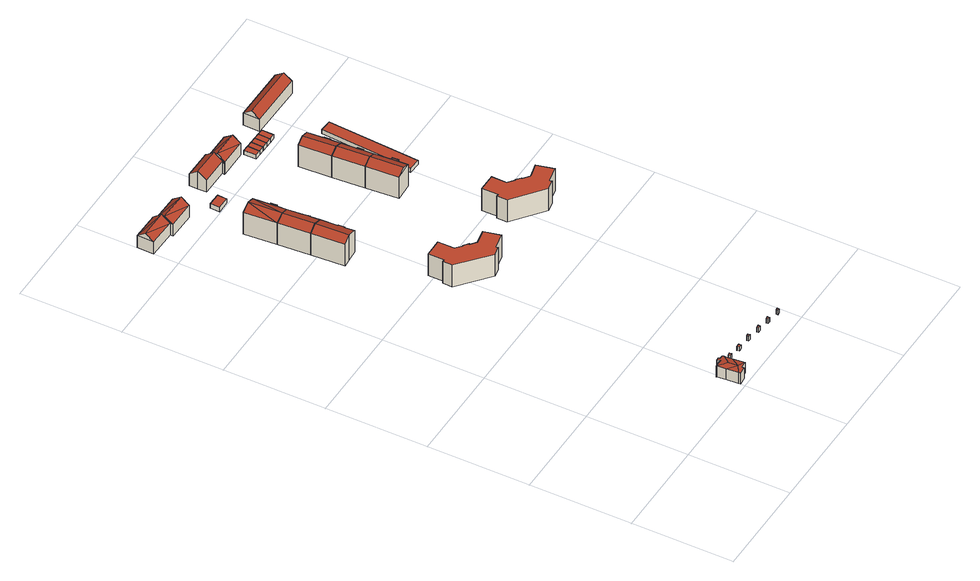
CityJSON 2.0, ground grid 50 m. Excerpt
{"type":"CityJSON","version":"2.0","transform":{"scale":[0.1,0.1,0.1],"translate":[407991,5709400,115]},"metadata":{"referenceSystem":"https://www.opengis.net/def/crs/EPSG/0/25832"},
"CityObjects":{
"building1":{"type":"Building","attributes":{"Gemeindeschluessel":"05978036","Geometrietyp2DReferenz":"3000","function":"31001_1000","roofType":"3200","measuredHeight":6.93},"geometry":[{"type":"MultiSurface","lod":"2","boundaries":[[[0,1,2,3]],[[1,4,5,2]],[[4,6,7,5]],[[6,8,9,7]],[[8,10,11,9]],[[10,12,13,11]],[[12,14,15,13]],[[14,16,17,15]],[[16,18,19,17]],[[18,20,21,19]],[[20,22,23,21]],[[22,24,25,23]],[[24,26,27,25]],[[26,28,29,27]],[[28,30,31,29]],[[30,32,33,31]],[[32,34,35,33]],[[34,0,3,35]],[[30,28,26,24,22,36]],[[16,14,12,10,8,6,4,1,0,34,37]],[[22,20,36]],[[20,18,16,37,36]],[[34,32,36,37]],[[32,30,36]],[[3,2,5,7,9,11,13,15,17,19,21,23,25,27,29,31,33,35]]],"semantics":{"surfaces":[{"type":"WallSurface"},{"type":"RoofSurface"},{"type":"GroundSurface"}],"values":[0,0,0,0,0,0,0,0,0,0,0,0,0,0,0,0,0,0,1,1,1,1,1,1,2]}}]},
"building2":{"type":"Building","attributes":{"Gemeindeschluessel":"05978036","Geometrietyp2DReferenz":"3000","function":"51009_1610","roofType":"1000","measuredHeight":2.69},"geometry":[{"type":"MultiSurface","lod":"2","boundaries":[[[38,39,40,41]],[[39,42,43,40]],[[42,44,45,43]],[[44,38,41,45]],[[44,42,39,38]],[[41,40,43,45]]],"semantics":{"surfaces":[{"type":"WallSurface"},{"type":"RoofSurface"},{"type":"GroundSurface"}],"values":[0,0,0,0,1,2]}}]},
"building3":{"type":"Building","attributes":{"Gemeindeschluessel":"05978036","Geometrietyp2DReferenz":"3000","function":"51009_1610","roofType":"1000","measuredHeight":2.56},"geometry":[{"type":"MultiSurface","lod":"2","boundaries":[[[46,47,48,49]],[[47,50,51,48]],[[50,52,53,51]],[[52,46,49,53]],[[52,50,47,46]],[[49,48,51,53]]],"semantics":{"surfaces":[{"type":"WallSurface"},{"type":"RoofSurface"},{"type":"GroundSurface"}],"values":[0,0,0,0,1,2]}}]},
"building4":{"type":"Building","attributes":{"Gemeindeschluessel":"05978036","Geometrietyp2DReferenz":"3000","function":"51009_1610","roofType":"1000","measuredHeight":2.3},"geometry":[{"type":"MultiSurface","lod":"2","boundaries":[[[54,55,56,57]],[[55,58,59,56]],[[58,60,61,59]],[[60,54,57,61]],[[60,58,55,54]],[[57,56,59,61]]],"semantics":{"surfaces":[{"type":"WallSurface"},{"type":"RoofSurface"},{"type":"GroundSurface"}],"values":[0,0,0,0,1,2]}}]},
"building5":{"type":"Building","attributes":{"Gemeindeschluessel":"05978036","Geometrietyp2DReferenz":"3000","function":"51009_1610","roofType":"2100","measuredHeight":2.79},"geometry":[{"type":"MultiSurface","lod":"2","boundaries":[[[62,63,64,65]],[[63,66,67,64]],[[66,68,69,67]],[[68,62,65,69]],[[68,66,63,62]],[[65,64,67,69]]],"semantics":{"surfaces":[{"type":"WallSurface"},{"type":"RoofSurface"},{"type":"GroundSurface"}],"values":[0,0,0,0,1,2]}}]},
"building6":{"type":"Building","attributes":{"Gemeindeschluessel":"05978036","Geometrietyp2DReferenz":"3000","function":"51009_1610","roofType":"1000","measuredHeight":2.63},"geometry":[{"type":"MultiSurface","lod":"2","boundaries":[[[70,71,72,73]],[[71,74,75,72]],[[74,76,77,75]],[[76,70,73,77]],[[76,74,71,70]],[[73,72,75,77]]],"semantics":{"surfaces":[{"type":"WallSurface"},{"type":"RoofSurface"},{"type":"GroundSurface"}],"values":[0,0,0,0,1,2]}}]},
"building7":{"type":"Building","attributes":{"Gemeindeschluessel":"05978036","Geometrietyp2DReferenz":"3000","function":"51009_1610","roofType":"1000","measuredHeight":2.71},"geometry":[{"type":"MultiSurface","lod":"2","boundaries":[[[78,79,80,81]],[[79,82,83,80]],[[82,84,85,83]],[[84,78,81,85]],[[84,82,79,78]],[[81,80,83,85]]],"semantics":{"surfaces":[{"type":"WallSurface"},{"type":"RoofSurface"},{"type":"GroundSurface"}],"values":[0,0,0,0,1,2]}}]},
"building8":{"type":"Building","attributes":{"Gemeindeschluessel":"05978036","Geometrietyp2DReferenz":"3000","function":"31001_1000"},"children":["building8-1","building8-2"]},
"building8-1":{"type":"BuildingPart","attributes":{"roofType":"3100","measuredHeight":10.03},"parents":["building8"],"geometry":[{"type":"MultiSurface","lod":"2","boundaries":[[[86,87,88,89]],[[87,90,91,88]],[[90,92,93,91]],[[86,89,94,95]],[[86,95,96]],[[95,97,98,96]],[[87,96,98]],[[98,99,90,87]],[[90,99,92]],[[86,96,87]],[[89,88,91,93,94]],[[95,94,93,92]],[[99,98,97,92]],[[92,97,95]]],"semantics":{"surfaces":[{"type":"WallSurface"},{"type":"RoofSurface"},{"type":"GroundSurface"},{"type":"ClosureSurface"}],"values":[0,0,0,0,1,1,1,1,0,0,2,3,0,3]}}]},
"building8-2":{"type":"BuildingPart","attributes":{"roofType":"3100","measuredHeight":10.03},"parents":["building8"],"geometry":[{"type":"MultiSurface","lod":"2","boundaries":[[[100,101,102,103]],[[101,104,105,102]],[[104,95,94,105]],[[92,100,103,93]],[[92,97,106,107]],[[92,107,100]],[[106,108,104,101]],[[101,107,106]],[[104,108,95]],[[100,107,101]],[[103,102,105,94,93]],[[93,94,95,92]],[[95,108,106,97]],[[95,97,92]]],"semantics":{"surfaces":[{"type":"WallSurface"},{"type":"RoofSurface"},{"type":"GroundSurface"},{"type":"ClosureSurface"}],"values":[0,0,0,0,1,1,1,1,0,0,2,3,0,3]}}]},
"building9":{"type":"Building","attributes":{"Gemeindeschluessel":"05978036","Geometrietyp2DReferenz":"3000","function":"31001_1000","roofType":"3100","measuredHeight":14.51},"geometry":[{"type":"MultiSurface","lod":"2","boundaries":[[[109,110,111,112]],[[110,113,114,111]],[[113,115,116,114]],[[115,117,118,116]],[[117,119,120,118]],[[119,121,122,120]],[[121,123,124,122]],[[123,125,126,124]],[[125,127,128,126]],[[127,109,112,128]],[[123,121,119,117,115,113,110,109]],[[109,127,125,123]],[[112,111,114,116,118,120,122,124,126,128]]],"semantics":{"surfaces":[{"type":"WallSurface"},{"type":"RoofSurface"},{"type":"GroundSurface"}],"values":[0,0,0,0,0,0,0,0,0,0,1,1,2]}}]},
"building10":{"type":"Building","attributes":{"Gemeindeschluessel":"05978036","Geometrietyp2DReferenz":"3000","function":"51009_1610","roofType":"1000","measuredHeight":2.52},"geometry":[{"type":"MultiSurface","lod":"2","boundaries":[[[129,130,131,132]],[[130,133,134,131]],[[133,135,136,134]],[[135,129,132,136]],[[135,133,130,129]],[[132,131,134,136]]],"semantics":{"surfaces":[{"type":"WallSurface"},{"type":"RoofSurface"},{"type":"GroundSurface"}],"values":[0,0,0,0,1,2]}}]},
"building11":{"type":"Building","attributes":{"Gemeindeschluessel":"05978036","Geometrietyp2DReferenz":"3000","function":"31001_1000","roofType":"1000","measuredHeight":12.63},"geometry":[{"type":"MultiSurface","lod":"2","boundaries":[[[137,138,139,140]],[[138,141,142,139]],[[141,143,144,142]],[[143,145,146,144]],[[145,147,148,146]],[[147,149,150,148]],[[149,151,152,150]],[[151,153,154,152]],[[153,155,156,154]],[[155,157,158,156]],[[157,159,160,158]],[[159,161,162,160]],[[161,163,164,162]],[[163,165,166,164]],[[165,167,168,166]],[[167,137,140,168]],[[167,165,163,161,159,157,155,153,151,149,147,145,143,141,138,137]],[[140,139,142,144,146,148,150,152,154,156,158,160,162,164,166,168]]],"semantics":{"surfaces":[{"type":"WallSurface"},{"type":"RoofSurface"},{"type":"GroundSurface"}],"values":[0,0,0,0,0,0,0,0,0,0,0,0,0,0,0,0,1,2]}}]},
"building12":{"type":"Building","attributes":{"Gemeindeschluessel":"05978036","Geometrietyp2DReferenz":"3000","function":"31001_1000","roofType":"3100","measuredHeight":14.34},"geometry":[{"type":"MultiSurface","lod":"2","boundaries":[[[169,170,171,172]],[[170,173,174,171]],[[173,175,176,174]],[[175,177,178,176]],[[177,179,180,178]],[[179,181,182,180]],[[181,183,184,182]],[[183,127,185,184]],[[127,186,187,185]],[[186,169,172,187]],[[183,181,179,177,175,173,170,169]],[[169,186,127,183]],[[172,171,174,176,178,180,182,184,185,187]]],"semantics":{"surfaces":[{"type":"WallSurface"},{"type":"RoofSurface"},{"type":"GroundSurface"}],"values":[0,0,0,0,0,0,0,0,0,0,1,1,2]}}]},
"building13":{"type":"Building","attributes":{"Gemeindeschluessel":"05978036","Geometrietyp2DReferenz":"3000","function":"31001_1000"},"children":["building13-1","building13-2"]},
"building13-1":{"type":"BuildingPart","attributes":{"roofType":"1000","measuredHeight":12.45},"parents":["building13"],"geometry":[{"type":"MultiSurface","lod":"2","boundaries":[[[188,189,190,191]],[[189,192,193,190]],[[192,194,195,193]],[[194,192,189,188]],[[191,190,193,195]],[[188,191,195,194]]],"semantics":{"surfaces":[{"type":"WallSurface"},{"type":"RoofSurface"},{"type":"GroundSurface"},{"type":"ClosureSurface"}],"values":[0,0,0,1,2,3]}}]},
"building13-2":{"type":"BuildingPart","attributes":{"roofType":"3100","measuredHeight":14.41},"parents":["building13"],"geometry":[{"type":"MultiSurface","lod":"2","boundaries":[[[196,197,198,199]],[[197,188,191,198]],[[170,171,195,194]],[[170,186,187,171]],[[186,196,199,187]],[[200,186,169]],[[186,200,196]],[[197,169,170,194,188]],[[169,197,200]],[[196,200,197]],[[170,169,186]],[[199,198,191,195,171,187]],[[188,194,195,191]]],"semantics":{"surfaces":[{"type":"WallSurface"},{"type":"RoofSurface"},{"type":"GroundSurface"},{"type":"ClosureSurface"}],"values":[0,0,0,0,0,1,1,1,1,0,0,2,3]}}]},
"building14":{"type":"Building","attributes":{"Gemeindeschluessel":"05978036","Geometrietyp2DReferenz":"3000","function":"31001_2000","roofType":"1000","measuredHeight":2.57},"geometry":[{"type":"MultiSurface","lod":"2","boundaries":[[[201,202,203,204]],[[202,205,206,203]],[[205,207,208,206]],[[207,201,204,208]],[[207,205,202,201]],[[204,203,206,208]]],"semantics":{"surfaces":[{"type":"WallSurface"},{"type":"RoofSurface"},{"type":"GroundSurface"}],"values":[0,0,0,0,1,2]}}]},
"building15":{"type":"Building","attributes":{"Gemeindeschluessel":"05978036","Geometrietyp2DReferenz":"3000","function":"31001_1000"},"children":["building15-1","building15-2"]},
"building15-1":{"type":"BuildingPart","attributes":{"roofType":"3100","measuredHeight":9.91},"parents":["building15"],"geometry":[{"type":"MultiSurface","lod":"2","boundaries":[[[209,210,211,212]],[[210,213,214,211]],[[213,215,216,217,214]],[[213,210,218]],[[209,218,210]],[[218,209,219,220,221]],[[221,213,218]],[[213,221,215]],[[212,211,214,217,222]],[[223,216,215]],[[212,222,224,209]],[[222,217,216,223,224]],[[221,220,223,215]],[[219,209,224]],[[220,219,224,223]]],"semantics":{"surfaces":[{"type":"WallSurface"},{"type":"RoofSurface"},{"type":"GroundSurface"},{"type":"ClosureSurface"}],"values":[0,0,0,0,1,1,1,1,2,0,3,3,0,3,3]}}]},
"building15-2":{"type":"BuildingPart","attributes":{"roofType":"3100","measuredHeight":9.89},"parents":["building15"],"geometry":[{"type":"MultiSurface","lod":"2","boundaries":[[[216,225,226,217]],[[225,227,228,226]],[[227,229,230,228]],[[229,231,232,230]],[[231,233,234,232]],[[233,235,236,234]],[[235,237,209,212,236]],[[231,229,227,225,216,223,220,238]],[[238,237,235,233,231]],[[212,222,217,226,228,230,232,234,236]],[[219,209,237,238]],[[222,212,209,224]],[[224,209,219]],[[220,219,238]],[[222,224,223,216,217]],[[223,224,219,220]]],"semantics":{"surfaces":[{"type":"WallSurface"},{"type":"RoofSurface"},{"type":"GroundSurface"},{"type":"ClosureSurface"}],"values":[0,0,0,0,0,0,0,1,1,2,0,3,3,0,3,3]}}]},
"building16":{"type":"Building","attributes":{"Gemeindeschluessel":"05978036","Geometrietyp2DReferenz":"3000","function":"31001_1000"},"children":["building16-1","building16-2"]},
"building16-1":{"type":"BuildingPart","attributes":{"roofType":"3100","measuredHeight":14.28},"parents":["building16"],"geometry":[{"type":"MultiSurface","lod":"2","boundaries":[[[239,240,241,242]],[[240,243,244,245,241]],[[246,247,248,249,250]],[[247,251,252,248]],[[251,239,242,252]],[[239,251,253,254]],[[247,246,243,240,254,253]],[[253,251,247]],[[239,254,240]],[[242,241,245,249,248,252]],[[250,244,243,246]],[[250,249,245,244]]],"semantics":{"surfaces":[{"type":"WallSurface"},{"type":"RoofSurface"},{"type":"GroundSurface"},{"type":"ClosureSurface"}],"values":[0,0,0,0,0,1,1,0,0,2,0,3]}}]},
"building16-2":{"type":"BuildingPart","attributes":{"roofType":"1000","measuredHeight":12.35},"parents":["building16"],"geometry":[{"type":"MultiSurface","lod":"2","boundaries":[[[244,255,256,245]],[[255,257,258,256]],[[257,250,249,258]],[[250,257,255,244]],[[245,256,258,249]],[[245,249,250,244]]],"semantics":{"surfaces":[{"type":"WallSurface"},{"type":"RoofSurface"},{"type":"GroundSurface"},{"type":"ClosureSurface"}],"values":[0,0,0,1,2,3]}}]},
"building17":{"type":"Building","attributes":{"Gemeindeschluessel":"05978036","Geometrietyp2DReferenz":"3000","function":"31001_1000","roofType":"1000","measuredHeight":12.76},"geometry":[{"type":"MultiSurface","lod":"2","boundaries":[[[259,260,261,262]],[[260,263,264,261]],[[263,265,266,264]],[[265,267,268,266]],[[267,269,270,268]],[[269,271,272,270]],[[271,273,274,272]],[[273,275,276,274]],[[275,277,278,276]],[[277,279,280,278]],[[279,281,282,280]],[[281,283,284,282]],[[283,285,286,284]],[[285,287,288,286]],[[287,289,290,288]],[[289,259,262,290]],[[289,287,285,283,281,279,277,275,273,271,269,267,265,263,260,259]],[[262,261,264,266,268,270,272,274,276,278,280,282,284,286,288,290]]],"semantics":{"surfaces":[{"type":"WallSurface"},{"type":"RoofSurface"},{"type":"GroundSurface"}],"values":[0,0,0,0,0,0,0,0,0,0,0,0,0,0,0,0,1,2]}}]},
"building18":{"type":"Building","attributes":{"Gemeindeschluessel":"05978036","Geometrietyp2DReferenz":"3000","function":"31001_1000"},"children":["building18-1","building18-2"]},
"building18-1":{"type":"BuildingPart","attributes":{"roofType":"5000","measuredHeight":12.36},"parents":["building18"],"geometry":[{"type":"MultiSurface","lod":"2","boundaries":[[[291,292,293,294]],[[292,295,296,293]],[[297,291,294,298]],[[299,295,292]],[[300,299,292,291]],[[300,291,297]],[[299,300,297,295]],[[294,293,296,298]],[[298,296,295,297]]],"semantics":{"surfaces":[{"type":"WallSurface"},{"type":"RoofSurface"},{"type":"GroundSurface"},{"type":"ClosureSurface"}],"values":[0,0,0,1,1,1,1,2,3]}}]},
"building18-2":{"type":"BuildingPart","attributes":{"roofType":"3100","measuredHeight":14.28},"parents":["building18"],"geometry":[{"type":"MultiSurface","lod":"2","boundaries":[[[239,301,302,242]],[[301,303,304,302]],[[240,239,242,241]],[[303,301,305]],[[239,240,254]],[[301,239,254,305]],[[240,303,305,254]],[[242,302,304,298,296,241]],[[241,296,295,297,298,304,303,240]],[[296,298,297,295]]],"semantics":{"surfaces":[{"type":"WallSurface"},{"type":"RoofSurface"},{"type":"GroundSurface"},{"type":"ClosureSurface"}],"values":[0,0,0,0,0,1,1,2,0,3]}}]},
"building19":{"type":"Building","attributes":{"Gemeindeschluessel":"05978036","Geometrietyp2DReferenz":"3000","function":"31001_1000"},"children":["building19-1","building19-2"]},
"building19-1":{"type":"BuildingPart","attributes":{"roofType":"5000","measuredHeight":14.31},"parents":["building19"],"geometry":[{"type":"MultiSurface","lod":"2","boundaries":[[[306,307,308,309]],[[307,310,311,312,308]],[[313,314,304,315,316]],[[314,317,302,304]],[[317,306,309,302]],[[317,318,319,306]],[[314,313,310,307,319,318]],[[314,318,317]],[[306,319,307]],[[309,308,312,315,304,302]],[[316,311,310,313]],[[316,315,312,311]]],"semantics":{"surfaces":[{"type":"WallSurface"},{"type":"RoofSurface"},{"type":"GroundSurface"},{"type":"ClosureSurface"}],"values":[0,0,0,0,0,1,1,0,0,2,0,3]}}]},
"building19-2":{"type":"BuildingPart","attributes":{"roofType":"1000","measuredHeight":12.34},"parents":["building19"],"geometry":[{"type":"MultiSurface","lod":"2","boundaries":[[[320,321,322,323]],[[321,316,315,322]],[[311,320,323,312]],[[311,316,321,320]],[[323,322,315,312]],[[312,315,316,311]]],"semantics":{"surfaces":[{"type":"WallSurface"},{"type":"RoofSurface"},{"type":"GroundSurface"},{"type":"ClosureSurface"}],"values":[0,0,0,1,2,3]}}]},
"building20":{"type":"Building","attributes":{"Gemeindeschluessel":"05978036","Geometrietyp2DReferenz":"3000","function":"31001_2460","roofType":"1000","measuredHeight":2.34},"geometry":[{"type":"MultiSurface","lod":"2","boundaries":[[[324,325,326,327]],[[325,328,329,326]],[[328,330,331,329]],[[330,324,327,331]],[[330,328,325,324]],[[327,326,329,331]]],"semantics":{"surfaces":[{"type":"WallSurface"},{"type":"RoofSurface"},{"type":"GroundSurface"}],"values":[0,0,0,0,1,2]}}]},
"building21":{"type":"Building","attributes":{"Gemeindeschluessel":"05978036","Geometrietyp2DReferenz":"3000","function":"31001_2460","roofType":"1000","measuredHeight":2.31},"geometry":[{"type":"MultiSurface","lod":"2","boundaries":[[[324,330,332,333]],[[330,334,335,332]],[[334,336,337,335]],[[336,324,333,337]],[[336,334,330,324]],[[333,332,335,337]]],"semantics":{"surfaces":[{"type":"WallSurface"},{"type":"RoofSurface"},{"type":"GroundSurface"}],"values":[0,0,0,0,1,2]}}]},
"building22":{"type":"Building","attributes":{"Gemeindeschluessel":"05978036","Geometrietyp2DReferenz":"3000","function":"31001_2460","roofType":"1000","measuredHeight":2.31},"geometry":[{"type":"MultiSurface","lod":"2","boundaries":[[[336,334,335,337]],[[334,338,339,335]],[[338,340,341,339]],[[340,336,337,341]],[[340,338,334,336]],[[337,335,339,341]]],"semantics":{"surfaces":[{"type":"WallSurface"},{"type":"RoofSurface"},{"type":"GroundSurface"}],"values":[0,0,0,0,1,2]}}]},
"building23":{"type":"Building","attributes":{"Gemeindeschluessel":"05978036","Geometrietyp2DReferenz":"3000","function":"31001_2460","roofType":"1000","measuredHeight":2.27},"geometry":[{"type":"MultiSurface","lod":"2","boundaries":[[[340,338,339,341]],[[338,342,343,339]],[[342,344,345,343]],[[344,340,341,345]],[[344,342,338,340]],[[341,339,343,345]]],"semantics":{"surfaces":[{"type":"WallSurface"},{"type":"RoofSurface"},{"type":"GroundSurface"}],"values":[0,0,0,0,1,2]}}]},
"building24":{"type":"Building","attributes":{"Gemeindeschluessel":"05978036","Geometrietyp2DReferenz":"3000","function":"31001_2460","roofType":"1000","measuredHeight":2.26},"geometry":[{"type":"MultiSurface","lod":"2","boundaries":[[[344,342,343,345]],[[342,346,347,343]],[[346,348,349,347]],[[348,344,345,349]],[[348,346,342,344]],[[345,343,347,349]]],"semantics":{"surfaces":[{"type":"WallSurface"},{"type":"RoofSurface"},{"type":"GroundSurface"}],"values":[0,0,0,0,1,2]}}]},
"building25":{"type":"Building","attributes":{"Gemeindeschluessel":"05978036","Geometrietyp2DReferenz":"3000","function":"31001_2460","roofType":"1000","measuredHeight":2.33},"geometry":[{"type":"MultiSurface","lod":"2","boundaries":[[[350,351,352,353]],[[351,354,355,352]],[[354,356,357,355]],[[356,350,353,357]],[[356,354,351,350]],[[353,352,355,357]]],"semantics":{"surfaces":[{"type":"WallSurface"},{"type":"RoofSurface"},{"type":"GroundSurface"}],"values":[0,0,0,0,1,2]}}]},
"building26":{"type":"Building","attributes":{"Gemeindeschluessel":"05978036","Geometrietyp2DReferenz":"3000","function":"31001_1000","roofType":"3100","measuredHeight":10.12},"geometry":[{"type":"MultiSurface","lod":"2","boundaries":[[[358,359,360,361]],[[359,362,363,360]],[[362,364,365,363]],[[364,358,361,365]],[[362,359,366]],[[358,364,367]],[[359,358,367,366]],[[364,362,366,367]],[[361,360,363,365]]],"semantics":{"surfaces":[{"type":"WallSurface"},{"type":"RoofSurface"},{"type":"GroundSurface"}],"values":[0,0,0,0,0,0,1,1,2]}}]}
},
"vertices":[
[467,121,95],[498,124,95],[498,124,32],[467,121,32],[498,121,95],[498,121,32],[505,122,95],[505,122,32],[503,139,92],[503,139,32],[519,141,92],[519,141,32],[520,131,94],[520,131,32],[536,132,94],[536,132,32],[537,125,95],[537,125,32],[538,114,95],[538,114,32],[541,82,95],[541,82,32],[547,25,95],[547,25,32],[515,21,95],[515,21,32],[516,12,92],[516,12,32],[478,9,92],[478,9,32],[477,18,95],[477,18,32],[471,76,95],[471,76,32],[467,118,95],[467,118,32],[510,39,101],[506,84,101],
[519,141,58],[535,142,58],[535,142,31],[519,141,31],[536,132,58],[536,132,31],[520,131,58],[520,131,31],
[589,132,58],[602,133,58],[602,133,32],[589,132,32],[603,122,58],[603,122,32],[590,120,58],[590,120,32],
[655,125,57],[672,127,57],[672,127,34],[655,125,34],[673,114,57],[673,114,34],[657,113,57],[657,113,34],
[728,107,65],[727,118,65],[727,118,37],[728,107,37],[739,119,65],[739,119,37],[740,108,65],[740,108,37],
[795,106,64],[810,108,64],[810,108,38],[795,106,38],[811,97,64],[811,97,38],[796,96,64],[796,96,38],
[865,98,65],[876,100,65],[876,100,38],[865,98,38],[877,89,65],[877,89,38],[866,88,65],[866,88,38],
[282,2685,72],[281,2602,72],[281,2602,4],[282,2685,4],[142,2605,72],[142,2605,4],[142,2619,72],[142,2619,4],[143,2688,4],[143,2688,72],[282,2644,104],[143,2653,98],[142,2646,104],[142,2619,84],
[4,2622,72],[5,2705,72],[5,2705,4],[4,2622,4],[143,2703,72],[143,2703,4],[143,2661,104],[5,2663,104],[143,2688,84],
[363,2032,155],[417,2036,134],[417,2036,10],[363,2032,10],[422,1953,133],[422,1953,10],[427,1953,132],[427,1953,10],[429,1922,131],[429,1922,10],[425,1922,133],[425,1922,10],[428,1873,133],[428,1873,10],[372,1869,155],[372,1869,10],[331,1866,134],[331,1866,10],[319,2029,133],[319,2029,10],
[934,89,64],[945,90,64],[945,90,38],[934,89,38],[946,79,64],[946,79,38],[935,78,64],[935,78,38],
[614,1375,139],[686,1388,139],[686,1388,13],[614,1375,13],[704,1305,139],[704,1305,13],[627,1289,139],[627,1289,13],[628,1280,139],[628,1280,13],[584,1271,139],[584,1271,13],[435,1398,139],[435,1398,13],[435,1445,139],[435,1445,13],[446,1445,139],[446,1445,13],[447,1524,139],[447,1524,13],[534,1524,139],[534,1524,13],[534,1445,139],[534,1445,13],[564,1417,139],[564,1417,13],[567,1420,139],[567,1420,13],[588,1402,139],[588,1402,13],[585,1399,139],[585,1399,13],
[357,2189,153],[405,2193,133],[405,2193,9],[357,2189,9],[411,2115,133],[411,2115,9],[413,2115,133],[413,2115,9],[416,2084,133],[416,2084,9],[413,2084,133],[413,2084,9],[417,2036,133],[417,2036,9],[368,2032,153],[368,2032,9],[319,2029,9],[308,2186,133],[308,2186,9],
[400,2272,133],[406,2273,133],[406,2273,9],[400,2272,9],[408,2242,133],[408,2242,9],[402,2242,133],[402,2242,9],
[297,2347,133],[394,2354,133],[394,2354,9],[297,2347,9],[345,2350,153],
[368,2548,38],[430,2547,38],[430,2547,12],[368,2548,12],[430,2501,38],[430,2501,12],[368,2501,38],[368,2501,12],
[592,2681,79],[727,2680,79],[727,2680,11],[592,2681,11],[727,2598,79],[727,2598,11],[591,2599,79],[591,2599,68],[591,2599,11],[727,2639,110],[592,2654,99],[592,2647,105],[592,2640,110],[592,2654,11],[591,2613,79],[592,2654,79],
[586,2599,68],[586,2599,11],[586,2612,78],[586,2612,11],[451,2613,78],[451,2613,11],[451,2655,110],[451,2655,11],[451,2697,78],[451,2697,11],[592,2696,78],[592,2696,11],[592,2681,90],[592,2654,110],
[799,2029,141],[888,2035,141],[888,2035,17],[799,2029,17],[894,1954,141],[894,1954,140],[894,1954,17],[896,1924,141],[899,1873,141],[899,1873,17],[896,1924,17],[896,1924,140],[810,1867,141],[810,1867,17],[855,1870,160],[844,2032,160],
[905,1955,140],[905,1955,17],[907,1925,140],[907,1925,17],
[901,1390,149],[901,1440,149],[901,1440,21],[901,1390,21],[912,1440,149],[912,1440,21],[912,1520,149],[912,1520,21],[998,1520,149],[998,1520,21],[998,1446,149],[998,1446,21],[1028,1420,149],[1028,1420,21],[1031,1422,149],[1031,1422,21],[1054,1404,149],[1054,1404,21],[1052,1401,149],[1052,1401,21],[1084,1375,149],[1084,1375,21],[1154,1392,149],[1154,1392,21],[1175,1307,149],[1175,1307,21],[1098,1290,149],[1098,1290,21],[1100,1280,149],[1100,1280,21],[1053,1269,149],[1053,1269,21],
[890,2117,139],[893,2087,139],[893,2087,17],[890,2117,17],[885,2086,139],[885,2086,17],[882,2116,139],[882,2116,17],[888,2090,141],[887,2113,141],
[788,2186,141],[788,2186,17],[877,2192,141],[877,2192,17],[833,2189,160],
[777,2345,142],[866,2352,142],[866,2352,17],[777,2345,17],[872,2273,142],[872,2273,140],[872,2273,17],[874,2243,142],[877,2192,142],[874,2243,17],[874,2243,140],[788,2186,142],[831,2189,160],[820,2348,160],
[877,2274,140],[879,2243,140],[879,2243,17],[877,2274,17],
[762,2526,39],[733,2527,39],[733,2527,15],[762,2526,15],[734,2587,39],[734,2587,15],[764,2586,39],[764,2586,15],
[764,2586,16],[762,2526,16],[794,2585,39],[794,2585,16],[792,2526,39],[792,2526,16],
[824,2585,39],[824,2585,16],[822,2525,39],[822,2525,16],
[854,2584,39],[854,2584,16],[852,2524,39],[852,2524,16],
[884,2583,39],[884,2583,16],[882,2524,39],[882,2524,16],
[982,1908,37],[1012,2361,37],[1012,2361,14],[982,1908,14],[1071,2357,37],[1071,2357,14],[1042,1904,37],[1042,1904,14],
[1171,2594,88],[891,2597,88],[891,2597,18],[1171,2594,18],[892,2679,88],[892,2679,18],[1171,2676,88],[1171,2676,18],[892,2638,119],[1171,2635,119]
]}
